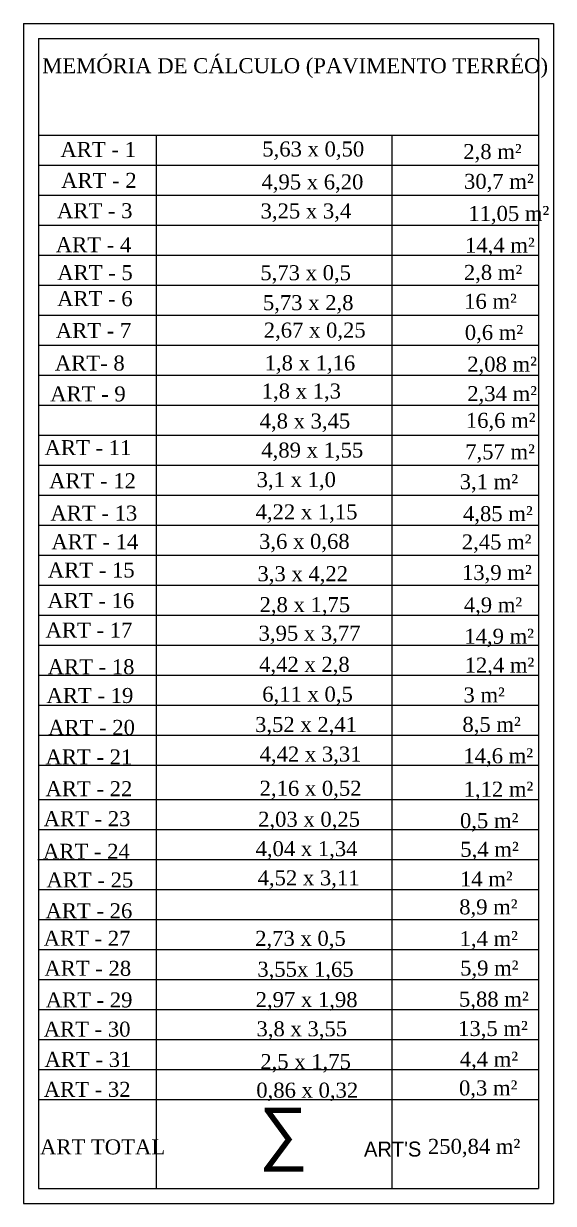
# Model space of a CAD drawing. Header units: millimetres. Extents: x 103208 to 171806, y -164 to 10038.
# Drawn here: x 133359 to 133713, y 414 to 1200 of the extents above; entities that cross this region are included whole.
import ezdxf

# ---------------------------------------------------------------- set-up
doc = ezdxf.new("R2010")
doc.units = ezdxf.units.MM
doc.layers.add('COTAS', color=7, linetype='Continuous', lineweight=0)
doc.layers.add('Pilares Sub-solo', color=7, linetype='Continuous', lineweight=70)
doc.layers.add('PN010', color=1, linetype='Continuous')
doc.styles.add('Valéria', font='romantic.ttf', dxfattribs={"height": 10})

msp = doc.modelspace()

# ---------------------------------------------------------------- linework, layer by layer
for p, q in [((133359.348, 1200.32832), (133359.348, 414.02851)), ((133359.348, 1200.32832), (133712.67023, 1200.32832)), ((133712.67023, 1200.32832), (133712.67023, 414.02851)), ((133369.348, 424.02851), (133702.67023, 424.02851)), ((133359.348, 414.02851), (133712.67023, 414.02851))]:
    msp.add_line(p, q)
at = {"layer": 'COTAS', "color": 1}
for p, q in [((133369.348, 1190.32832), (133369.348, 424.02851)), ((133369.348, 1126.02392), (133702.67023, 1126.02392)), ((133447.69963, 1126.02392), (133447.69963, 424.02851)), ((133604.95184, 1126.02392), (133604.95184, 424.02851)), ((133369.348, 1106.02392), (133702.67023, 1106.02392)), ((133369.348, 1086.02392), (133702.67023, 1086.02392)), ((133369.348, 1066.02392), (133702.67023, 1066.02392)), ((133369.348, 1046.02392), (133702.67023, 1046.02392)), ((133369.348, 1026.02392), (133702.67023, 1026.02392)), ((133369.348, 1006.02392), (133702.67023, 1006.02392)), ((133369.348, 986.02392), (133702.67023, 986.02392)), ((133369.348, 966.02392), (133702.67023, 966.02392)), ((133369.348, 946.02392), (133702.67023, 946.02392)), ((133370.02072, 926.02392), (133702.67023, 926.02392)), ((133369.348, 906.02392), (133702.67023, 906.02392)), ((133369.348, 886.02392), (133702.67023, 886.02392)), ((133369.348, 866.02392), (133702.67023, 866.02392)), ((133369.348, 846.02392), (133702.67023, 846.02392)), ((133369.348, 826.02392), (133702.67023, 826.02392)), ((133369.348, 806.02392), (133702.67023, 806.02392)), ((133369.348, 786.02392), (133702.67023, 786.02392)), ((133369.348, 766.02392), (133702.67023, 766.02392)), ((133369.348, 746.02392), (133702.67023, 746.02392)), ((133369.348, 726.02392), (133702.67023, 726.02392)), ((133369.348, 706.02392), (133702.67023, 706.02392)), ((133369.348, 683.16678), (133702.67023, 683.16678)), ((133369.348, 663.16678), (133702.67023, 663.16678)), ((133368.96214, 643.16678), (133702.67023, 643.16678)), ((133369.348, 623.16678), (133702.67023, 623.16678)), ((133369.348, 603.16678), (133702.67023, 603.16678)), ((133369.348, 583.16678), (133702.67023, 583.16678)), ((133369.348, 563.16678), (133702.67023, 563.16678)), ((133369.348, 543.16678), (133702.67023, 543.16678)), ((133369.348, 523.16678), (133702.67023, 523.16678)), ((133369.348, 503.16678), (133702.67023, 503.16678)), ((133369.348, 483.16678), (133702.67023, 483.16678))]:
    msp.add_line(p, q, dxfattribs=at)
at = {"layer": 'PN010'}
for p, q in [((133369.348, 1190.32832), (133702.67023, 1190.32832)), ((133702.67023, 1190.32832), (133702.67023, 424.02851))]:
    msp.add_line(p, q, dxfattribs=at)

# ---------------------------------------------------------------- texts
at = {"layer": 'COTAS', "color": 1, "char_height": 10, "attachment_point": 1, "style": 'Valéria'}
for s, width, heights, insert in [('ART - 2', 239.4739883, [58.3481], (133384.39067, 1100.83592)), ('ART - 3', 238.0037954, [42.20175], (133381.62461, 1080.64546)), ('ART - 4', 240.4340268, [34.85759], (133380.81229, 1057.93632)), ('ART - 5', 242.0190865, [28.24017], (133381.80013, 1039.34765)), ('ART - 6', 242.2457938, [45.88558], (133381.70874, 1022.02591)), ('ART - 7', 237.3095516, [40], (133380.82761, 1000.74446)), ('ART- 8', 240.3724956, [28.94852], (133380.22824, 979.09793)), ('ART - 9', 232.2550382, [59.77209], (133377.10189, 958.52771)), ('ART - 11', 226.0898105, [36.41709], (133373.35406, 922.72324)), ('ART - 12', 244.4077088, [60.73726], (133376.35414, 900.62368)), ('ART - 13', 231.1531501, [43.13121], (133377.24802, 879.10365)), ('ART - 14', 233.5097458, [39.3319], (133377.92362, 859.98994)), ('ART - 15', 237.4800765, [37.14107], (133375.52183, 841.13648)), ('ART - 16', 235.4772322, [34.84113], (133375.23298, 820.76311)), ('ART - 17', 249.1983187, [42.2512], (133374.02152, 801.14501)), ('ART - 18', 235.5862988, [98.93716], (133375.40443, 776.68594)), ('ART - 19', 246.0423213, [55.96109], (133374.63467, 757.54877)), ('ART - 20', 241.1562623, [49.01348], (133375.71018, 736.24581)), ('ART - 21', 239.8760848, [49.0222], (133373.96304, 716.6123)), ('ART - 22', 233.9608908, [41.30178], (133373.98757, 695.41612)), ('ART - 23', 242.4798142, [0], (133372.71442, 675.43777)), ('ART - 24', 232.8263457, [39.97868], (133372.29548, 653.70805)), ('ART - 25', 241.1562623, [49.01348], (133374.58403, 634.59792)), ('ART - 26', 233.9608908, [41.30178], (133373.96654, 614.0625)), ('ART - 27', 232.8263457, [39.97868], (133372.72163, 595.70717)), ('ART - 28', 232.8263457, [39.97868], (133373.18717, 575.70021)), ('ART - 29', 232.8263457, [39.97868], (133374.06139, 554.65875)), ('ART - 30', 232.8263457, [39.97868], (133372.75003, 535.1685)), ('ART - 31', 239.8760848, [49.0222], (133373.31174, 514.98198)), ('ART - 32', 233.9608908, [41.30178], (133372.79632, 495.03651)), ('ART TOTAL', 398.4871833, [55.33339], (133370.27864, 456.70435))]:
    msp.add_mtext_dynamic_manual_height_columns(s, width=width, gutter_width=50, heights=heights, dxfattribs=dict(at, insert=insert))
at = {"layer": 'Pilares Sub-solo', "color": 7, "char_height": 10, "attachment_point": 1, "style": 'Valéria'}
for s, width, heights, insert in [('\\pxi1.1899;{\\C1;MEMÓRIA DE CÁLCULO (PAVIMENTO TERRÉO)}', 348.2490137, [27.48633], (133359.85304, 1177.28399)), ('{\\C1;ART - 1}', 228.393323, [9.00998], (133383.92451, 1121.43903)), ('{\\C1;5,63 x 0,50}', 862.6966509, [9.00998], (133518.5239, 1121.76343)), ('{\\C1;2,8 m²}', 228.393323, [9.00998], (133652.57576, 1120.05841)), ('{\\C1;4,95 x 6,20}', 862.6966509, [9.00998], (133517.98703, 1099.83413)), ('{\\C1;30,7 m²}', 228.393323, [9.00998], (133653.04179, 1100.17937)), ('{\\C1;3,25 x 3,4}', 862.6966509, [9.00998], (133517.41295, 1080.46436)), ('{\\C1;11,05 m²}', 228.393323, [9.00998], (133655.8851, 1078.78853)), ('{\\C1;14,4 m²}', 228.393323, [9.00998], (133653.71267, 1057.61856)), ('{\\C1;5,73 x 0,5}', 862.6966509, [9.00998], (133517.24674, 1039.3112)), ('{\\C1;2,8 m²}', 228.393323, [9.00998], (133652.93394, 1039.49616)), ('{\\C1;5,73 x 2,8}', 862.6966509, [9.00998], (133518.93551, 1019.3489)), ('{\\C1;16 m²}', 228.393323, [9.00998], (133653.1435, 1020.2628)), ('{\\C1;2,67 x 0,25}', 862.6966509, [9.00998], (133519.50935, 1001.06529)), ('{\\C1;0,6 m²}', 228.393323, [9.00998], (133653.5838, 999.467)), ('{\\C1;1,8 x 1,16}', 862.6966509, [9.00998], (133520.08825, 979.1773)), ('{\\C1;2,08 m²}', 228.393323, [9.00998], (133655.21943, 978.35801)), ('{\\C1;1,8 x 1,3}', 862.6966509, [9.00998], (133518.14992, 960.45111)), ('{\\C1;2,34 m²}', 228.393323, [9.00998], (133655.24698, 958.71868)), ('{\\C1;4,8 x 3,45}', 862.6966509, [0], (133516.76798, 940.48147)), ('{\\C1;16,6 m²}', 228.393323, [9.00998], (133654.26797, 940.92235)), ('{\\C1;4,89 x 1,55}', 862.6966509, [0], (133517.87366, 921.10305)), ('{\\C1;7,57 m²}', 228.393323, [9.00998], (133653.83287, 919.9147)), ('{\\C1;3,1 x 1,0}', 862.6966509, [0], (133514.76798, 901.44599)), ('{\\C1;3,1 m²}', 228.393323, [9.00998], (133650.18114, 900.0239)), ('{\\C1;4,22 x 1,15}', 862.6966509, [0], (133514.03915, 879.9105)), ('{\\C1;4,85 m²}', 228.393323, [9.00998], (133652.38221, 878.73572)), ('{\\C1;3,6 x 0,68}', 862.6966509, [0], (133516.38018, 860.22837)), ('{\\C1;2,45 m²}', 228.393323, [9.00998], (133651.58493, 859.86004)), ('{\\C1;3,3 x 4,22}', 862.6966509, [0], (133515.31435, 838.70991)), ('{\\C1;13,9 m²}', 228.393323, [9.00998], (133651.69645, 839.5127)), ('{\\C1;2,8 x 1,75}', 862.6966509, [0], (133516.69094, 818.08327)), ('{\\C1;4,9 m²}', 228.393323, [9.00998], (133652.91735, 817.93121)), ('{\\C1;3,95 x 3,77}', 862.6966509, [0], (133516.06721, 799.04716)), ('{\\C1;14,9 m²}', 228.393323, [9.00998], (133653.23798, 797.01718)), ('{\\C1;4,42 x 2,8}', 862.6966509, [0], (133516.41946, 778.29435)), ('{\\C1;12,4 m²}', 228.393323, [9.00998], (133653.44172, 777.78468)), ('{\\C1;6,11 x 0,5}', 862.6966509, [0], (133518.48187, 758.44402)), ('{\\C1;3 m²}', 228.393323, [9.00998], (133652.67617, 757.88384)), ('{\\C1;3,52 x 2,41}', 862.6966509, [0], (133513.72177, 738.21887)), ('{\\C1;8,5 m²}', 228.393323, [9.00998], (133651.98913, 738.28732)), ('{\\C1;4,42 x 3,31}', 862.6966509, [0], (133516.73397, 718.49354)), ('{\\C1;14,6 m²}', 228.393323, [9.00998], (133652.62942, 717.36885)), ('{\\C1;2,16 x 0,52}', 862.6966509, [0], (133516.73091, 695.71436)), ('{\\C1;1,12 m²}', 228.393323, [9.00998], (133652.77105, 695.10109)), ('{\\C1;2,03 x 0,25}', 862.6966509, [0], (133515.74356, 675.06742)), ('{\\C1;0,5 m²}', 228.393323, [9.00998], (133650.35758, 674.11715)), ('{\\C1;4,04 x 1,34}', 862.6966509, [0], (133514.04673, 655.46134)), ('{\\C1;5,4 m²}', 228.393323, [9.00998], (133650.60459, 655.01017)), ('{\\C1;4,52 x 3,11}', 862.6966509, [31.69561], (133515.41299, 636.01275)), ('{\\C1;14 m²}', 228.393323, [9.00998], (133650.34574, 635.25298)), ('{\\C1;8,9 m²}', 228.393323, [9.00998], (133649.83372, 616.64314)), ('{\\C1;2,73 x 0,5}', 862.6966509, [0], (133513.78365, 595.66762)), ('{\\C1;1,4 m²}', 228.393323, [9.00998], (133650.08401, 595.51808)), ('{\\C1;3,55x 1,65}', 862.6966509, [0], (133515.24005, 575.11383)), ('{\\C1;5,9 m²}', 228.393323, [9.00998], (133650.46748, 575.88182)), ('{\\C1;2,97 x 1,98}', 862.6966509, [0], (133514.10153, 554.84572)), ('{\\C1;5,88 m²}', 228.393323, [9.00998], (133649.70516, 555.15526)), ('{\\C1;3,8 x 3,55}', 862.6966509, [0], (133514.65869, 535.41285)), ('{\\C1;13,5 m²}', 228.393323, [9.00998], (133649.09856, 535.60511)), ('{\\C1;2,5 x 1,75}', 862.6966509, [0], (133517.23441, 513.55139)), ('{\\C1;4,4 m²}', 228.393323, [9.00998], (133650.19186, 515.14085)), ('{\\C1;0,3 m²}', 228.393323, [9.00998], (133649.696, 496.0035)), ('{\\C1;0,86 x 0,32}', 862.6966509, [0], (133514.52467, 494.50821)), ("\\pxi-3,l4,t4;{\\fArial|b0|i0|c0|p34;\\H3.25x;\\C256;∑^I\\fMS Shell Dlg 2|b0|i0|c0|p0;\\H0.30769x;ART'S}", 862.6966509, [0], (133506.36717, 477.75502)), ('{\\C1;250,84 m²}', 298.1163287, [35.91277], (133628.99702, 457.02089))]:
    msp.add_mtext_dynamic_manual_height_columns(s, width=width, gutter_width=50, heights=heights, dxfattribs=dict(at, insert=insert))

doc.saveas('drawing.dxf')
